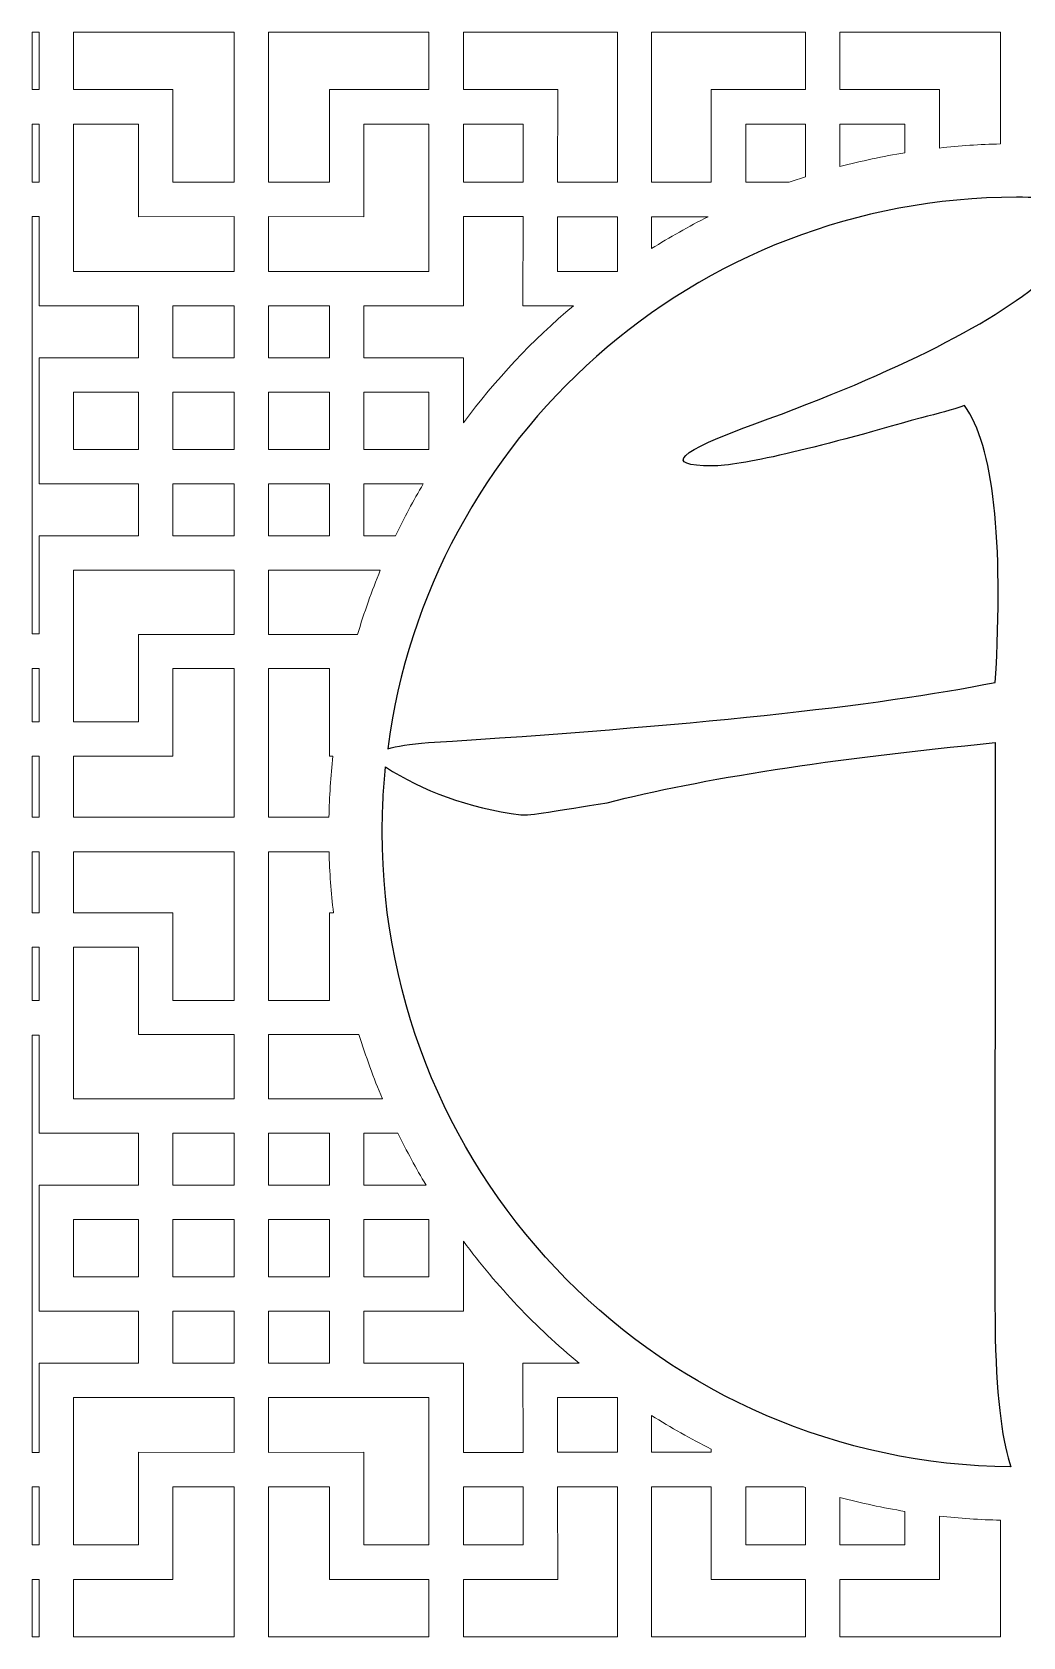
# Model space of a CAD drawing. Header units: centimetres. Extents: x -193 to 324, y -200 to 64.
# Drawn here: x 88.3 to 140.2, y -110 to -26.1 of the extents above; entities that cross this region are included whole.
import ezdxf

# ---------------------------------------------------------------- set-up
doc = ezdxf.new("R2010")
doc.units = ezdxf.units.CM
doc.header["$MEASUREMENT"] = 0
doc.layers.add('layer 1', color=7, linetype='Continuous')

msp = doc.modelspace()

# ---------------------------------------------------------------- linework, layer by layer
at = {"layer": 'layer 1', "color": 114, "lineweight": 9}
for points, knots in [([(88.31351, -29.1061), (88.31351, -29.1061), (88.31351, -26.09611), (88.31351, -26.09611), (88.31351, -26.09611), (88.31351, -26.09611), (88.68137, -26.0961), (88.68137, -26.0961), (88.68137, -26.0961), (88.68137, -26.0961), (88.68137, -29.1061), (88.68137, -29.1061), (88.68137, -29.1061), (88.68137, -29.1061), (88.31351, -29.1061), (88.31351, -29.1061)], [0, 0, 0, 0, 0.2, 0.2, 0.2, 0.2, 0.4, 0.4, 0.4, 0.4, 0.6, 0.6, 0.6, 0.6, 1, 1, 1, 1]), ([(98.88637, -26.0961), (98.88637, -26.0961), (98.88637, -33.9511), (98.88637, -33.9511), (98.88637, -33.9511), (98.88637, -33.9511), (95.68637, -33.9511), (95.68637, -33.9511), (95.68637, -33.9511), (95.68637, -33.9511), (95.68887, -29.1061), (95.68887, -29.1061), (95.68887, -29.1061), (95.68887, -29.1061), (90.48387, -29.1061), (90.48387, -29.1061), (90.48387, -29.1061), (90.48387, -29.1061), (90.48387, -26.0961), (90.48387, -26.0961), (90.48387, -26.0961), (90.48387, -26.0961), (98.88637, -26.0961), (98.88637, -26.0961)], [0, 0, 0, 0, 0.14285714, 0.14285714, 0.14285714, 0.14285714, 0.28571429, 0.28571429, 0.28571429, 0.28571429, 0.42857143, 0.42857143, 0.42857143, 0.42857143, 0.57142857, 0.57142857, 0.57142857, 0.57142857, 0.71428571, 0.71428571, 0.71428571, 0.71428571, 1, 1, 1, 1]), ([(100.68593, -26.0961), (100.68593, -26.0961), (100.68593, -33.9511), (100.68593, -33.9511), (100.68593, -33.9511), (100.68593, -33.9511), (103.88593, -33.9511), (103.88593, -33.9511), (103.88593, -33.9511), (103.88593, -33.9511), (103.88343, -29.1061), (103.88343, -29.1061), (103.88343, -29.1061), (103.88343, -29.1061), (109.08843, -29.1061), (109.08843, -29.1061), (109.08843, -29.1061), (109.08843, -29.1061), (109.08843, -26.0961), (109.08843, -26.0961), (109.08843, -26.0961), (109.08843, -26.0961), (100.68593, -26.0961), (100.68593, -26.0961)], [0, 0, 0, 0, 0.14285714, 0.14285714, 0.14285714, 0.14285714, 0.28571429, 0.28571429, 0.28571429, 0.28571429, 0.42857143, 0.42857143, 0.42857143, 0.42857143, 0.57142857, 0.57142857, 0.57142857, 0.57142857, 0.71428571, 0.71428571, 0.71428571, 0.71428571, 1, 1, 1, 1]), ([(118.95343, -26.0961), (118.95343, -26.0961), (118.95343, -33.9511), (118.95343, -33.9511), (118.95343, -33.9511), (118.95343, -33.9511), (115.82092, -33.9511), (115.82092, -33.9511), (115.82092, -33.9511), (115.82092, -33.9511), (115.82343, -29.1061), (115.82343, -29.1061), (115.82343, -29.1061), (115.82343, -29.1061), (110.89093, -29.1061), (110.89093, -29.1061), (110.89093, -29.1061), (110.89093, -29.1061), (110.89093, -26.0961), (110.89093, -26.0961), (110.89093, -26.0961), (110.89093, -26.0961), (118.95343, -26.0961), (118.95343, -26.0961)], [0, 0, 0, 0, 0.14285714, 0.14285714, 0.14285714, 0.14285714, 0.28571429, 0.28571429, 0.28571429, 0.28571429, 0.42857143, 0.42857143, 0.42857143, 0.42857143, 0.57142857, 0.57142857, 0.57142857, 0.57142857, 0.71428571, 0.71428571, 0.71428571, 0.71428571, 1, 1, 1, 1]), ([(123.86343, -29.1061), (123.86343, -29.1061), (123.86343, -33.9511), (123.86343, -33.9511), (123.86343, -33.9511), (123.86343, -33.9511), (120.73343, -33.9511), (120.73343, -33.9511), (120.73343, -33.9511), (120.73343, -33.9511), (120.73343, -26.0961), (120.73343, -26.0961), (120.73343, -26.0961), (120.73343, -26.0961), (128.79593, -26.0961), (128.79593, -26.0961), (128.79593, -26.0961), (128.79593, -26.0961), (128.79593, -29.1061), (128.79593, -29.1061), (128.79593, -29.1061), (128.79593, -29.1061), (123.86343, -29.1061), (123.86343, -29.1061)], [0, 0, 0, 0, 0.14285714, 0.14285714, 0.14285714, 0.14285714, 0.28571429, 0.28571429, 0.28571429, 0.28571429, 0.42857143, 0.42857143, 0.42857143, 0.42857143, 0.57142857, 0.57142857, 0.57142857, 0.57142857, 0.71428571, 0.71428571, 0.71428571, 0.71428571, 1, 1, 1, 1]), ([(139.00093, -31.94532), (139.00093, -31.94532), (139.00093, -26.0961), (139.00093, -26.0961), (139.00093, -26.0961), (139.00093, -26.0961), (130.59843, -26.0961), (130.59843, -26.0961), (130.59843, -26.0961), (130.59843, -26.0961), (130.59843, -29.1061), (130.59843, -29.1061), (130.59843, -29.1061), (130.59843, -29.1061), (135.80342, -29.1061), (135.80342, -29.1061), (135.80342, -29.1061), (135.80342, -29.1061), (135.80183, -32.16002), (135.80183, -32.16002), (135.80183, -32.16002), (136.85514, -32.04232), (137.92219, -31.9701), (139.00093, -31.94532)], [0, 0, 0, 0, 0.14285714, 0.14285714, 0.14285714, 0.14285714, 0.28571429, 0.28571429, 0.28571429, 0.28571429, 0.42857143, 0.42857143, 0.42857143, 0.42857143, 0.57142857, 0.57142857, 0.57142857, 0.57142857, 0.71428571, 0.71428571, 0.71428571, 0.71428571, 1, 1, 1, 1]), ([(88.31351, -33.9536), (88.31351, -33.9536), (88.31351, -30.90613), (88.31351, -30.90613), (88.31351, -30.90613), (88.31351, -30.90613), (88.68137, -30.9061), (88.68137, -30.9061), (88.68137, -30.9061), (88.68137, -30.9061), (88.68137, -33.9536), (88.68137, -33.9536), (88.68137, -33.9536), (88.68137, -33.9536), (88.31351, -33.9536), (88.31351, -33.9536)], [0, 0, 0, 0, 0.2, 0.2, 0.2, 0.2, 0.4, 0.4, 0.4, 0.4, 0.6, 0.6, 0.6, 0.6, 1, 1, 1, 1]), ([(93.88637, -35.7536), (93.88637, -35.7536), (98.88637, -35.7486), (98.88637, -35.7486), (98.88637, -35.7486), (98.88637, -35.7486), (98.88637, -38.6086), (98.88637, -38.6086), (98.88637, -38.6086), (98.88637, -38.6086), (90.48387, -38.6086), (90.48387, -38.6086), (90.48387, -38.6086), (90.48387, -38.6086), (90.48387, -30.9061), (90.48387, -30.9061), (90.48387, -30.9061), (90.48387, -30.9061), (93.88637, -30.9061), (93.88637, -30.9061), (93.88637, -30.9061), (93.88637, -30.9061), (93.88637, -35.7536), (93.88637, -35.7536)], [0, 0, 0, 0, 0.14285714, 0.14285714, 0.14285714, 0.14285714, 0.28571429, 0.28571429, 0.28571429, 0.28571429, 0.42857143, 0.42857143, 0.42857143, 0.42857143, 0.57142857, 0.57142857, 0.57142857, 0.57142857, 0.71428571, 0.71428571, 0.71428571, 0.71428571, 1, 1, 1, 1]), ([(105.68593, -35.7536), (105.68593, -35.7536), (100.68593, -35.7486), (100.68593, -35.7486), (100.68593, -35.7486), (100.68593, -35.7486), (100.68593, -38.6086), (100.68593, -38.6086), (100.68593, -38.6086), (100.68593, -38.6086), (109.08843, -38.6086), (109.08843, -38.6086), (109.08843, -38.6086), (109.08843, -38.6086), (109.08843, -30.9061), (109.08843, -30.9061), (109.08843, -30.9061), (109.08843, -30.9061), (105.68593, -30.9061), (105.68593, -30.9061), (105.68593, -30.9061), (105.68593, -30.9061), (105.68593, -35.7536), (105.68593, -35.7536)], [0, 0, 0, 0, 0.14285714, 0.14285714, 0.14285714, 0.14285714, 0.28571429, 0.28571429, 0.28571429, 0.28571429, 0.42857143, 0.42857143, 0.42857143, 0.42857143, 0.57142857, 0.57142857, 0.57142857, 0.57142857, 0.71428571, 0.71428571, 0.71428571, 0.71428571, 1, 1, 1, 1]), ([(114.02343, -33.9536), (114.02343, -33.9536), (110.89093, -33.9536), (110.89093, -33.9536), (110.89093, -33.9536), (110.89093, -33.9536), (110.89093, -30.9061), (110.89093, -30.9061), (110.89093, -30.9061), (110.89093, -30.9061), (114.02343, -30.9061), (114.02343, -30.9061), (114.02343, -30.9061), (114.02343, -30.9061), (114.02343, -33.9536), (114.02343, -33.9536)], [0, 0, 0, 0, 0.2, 0.2, 0.2, 0.2, 0.4, 0.4, 0.4, 0.4, 0.6, 0.6, 0.6, 0.6, 1, 1, 1, 1]), ([(128.79796, -33.66228), (128.79796, -33.66228), (128.79593, -30.9061), (128.79593, -30.9061), (128.79593, -30.9061), (128.79593, -30.9061), (125.66343, -30.9061), (125.66343, -30.9061), (125.66343, -30.9061), (125.66343, -30.9061), (125.66343, -33.9536), (125.66343, -33.9536), (125.66343, -33.9536), (125.66343, -33.9536), (127.9317, -33.9536), (127.9317, -33.9536), (127.9317, -33.9536), (128.21881, -33.85294), (128.50759, -33.75581), (128.79796, -33.66228)], [0, 0, 0, 0, 0.16666667, 0.16666667, 0.16666667, 0.16666667, 0.33333333, 0.33333333, 0.33333333, 0.33333333, 0.5, 0.5, 0.5, 0.5, 0.66666667, 0.66666667, 0.66666667, 0.66666667, 1, 1, 1, 1]), ([(134.00093, -32.40763), (132.84798, -32.59585), (131.71342, -32.83868), (130.60001, -33.13371), (130.60001, -33.13371), (130.60001, -33.13371), (130.59843, -30.9061), (130.59843, -30.9061), (130.59843, -30.9061), (130.59843, -30.9061), (134.00093, -30.9061), (134.00093, -30.9061), (134.00093, -30.9061), (134.00093, -30.9061), (134.00093, -32.40763), (134.00093, -32.40763)], [0, 0, 0, 0, 0.2, 0.2, 0.2, 0.2, 0.4, 0.4, 0.4, 0.4, 0.6, 0.6, 0.6, 0.6, 1, 1, 1, 1]), ([(88.31352, -57.57361), (88.31352, -57.57361), (88.31351, -35.74861), (88.31351, -35.74861), (88.31351, -35.74861), (88.31351, -35.74861), (88.68137, -35.7486), (88.68137, -35.7486), (88.68137, -35.7486), (88.68137, -35.7486), (88.68137, -40.4111), (88.68137, -40.4111), (88.68137, -40.4111), (88.68137, -40.4111), (93.88637, -40.40861), (93.88637, -40.40861), (93.88637, -40.40861), (93.88637, -40.40861), (93.88637, -43.12861), (93.88637, -43.12861), (93.88637, -43.12861), (93.88637, -43.12861), (88.68137, -43.1286), (88.68137, -43.1286), (88.68137, -43.1286), (88.68137, -43.1286), (88.68137, -49.72361), (88.68137, -49.72361), (88.68137, -49.72361), (88.68137, -49.72361), (93.88637, -49.7236), (93.88637, -49.7236), (93.88637, -49.7236), (93.88637, -49.7236), (93.88637, -52.43611), (93.88637, -52.43611), (93.88637, -52.43611), (93.88637, -52.43611), (88.68137, -52.43611), (88.68137, -52.43611), (88.68137, -52.43611), (88.68137, -52.43611), (88.68137, -57.57361), (88.68137, -57.57361), (88.68137, -57.57361), (88.68137, -57.57361), (88.31352, -57.57361), (88.31352, -57.57361)], [0, 0, 0, 0, 0.07692308, 0.07692308, 0.07692308, 0.07692308, 0.15384615, 0.15384615, 0.15384615, 0.15384615, 0.23076923, 0.23076923, 0.23076923, 0.23076923, 0.30769231, 0.30769231, 0.30769231, 0.30769231, 0.38461538, 0.38461538, 0.38461538, 0.38461538, 0.46153846, 0.46153846, 0.46153846, 0.46153846, 0.53846154, 0.53846154, 0.53846154, 0.53846154, 0.61538462, 0.61538462, 0.61538462, 0.61538462, 0.69230769, 0.69230769, 0.69230769, 0.69230769, 0.76923077, 0.76923077, 0.76923077, 0.76923077, 0.84615385, 0.84615385, 0.84615385, 0.84615385, 1, 1, 1, 1]), ([(116.64371, -40.40861), (116.64371, -40.40861), (114.00596, -40.40861), (114.00596, -40.40861), (114.00596, -40.40861), (114.00596, -40.40861), (114.01843, -35.7486), (114.01843, -35.7486), (114.01843, -35.7486), (114.01843, -35.7486), (110.89093, -35.7486), (110.89093, -35.7486), (110.89093, -35.7486), (110.89093, -35.7486), (110.89093, -40.4111), (110.89093, -40.4111), (110.89093, -40.4111), (110.89093, -40.4111), (105.68593, -40.40861), (105.68593, -40.40861), (105.68593, -40.40861), (105.68593, -40.40861), (105.68593, -43.12861), (105.68593, -43.12861), (105.68593, -43.12861), (105.68593, -43.12861), (110.89093, -43.1286), (110.89093, -43.1286), (110.89093, -43.1286), (110.89093, -43.1286), (110.89091, -46.53843), (110.89091, -46.53843), (110.89091, -46.53843), (112.56462, -44.27776), (114.49681, -42.21993), (116.64371, -40.40861)], [0, 0, 0, 0, 0.1, 0.1, 0.1, 0.1, 0.2, 0.2, 0.2, 0.2, 0.3, 0.3, 0.3, 0.3, 0.4, 0.4, 0.4, 0.4, 0.5, 0.5, 0.5, 0.5, 0.6, 0.6, 0.6, 0.6, 0.7, 0.7, 0.7, 0.7, 0.8, 0.8, 0.8, 0.8, 1, 1, 1, 1]), ([(118.95343, -38.6111), (118.95343, -38.6111), (115.82093, -38.6111), (115.82093, -38.6111), (115.82093, -38.6111), (115.82093, -38.6111), (115.82093, -35.7536), (115.82093, -35.7536), (115.82093, -35.7536), (115.82093, -35.7536), (118.95343, -35.7536), (118.95343, -35.7536), (118.95343, -35.7536), (118.95343, -35.7536), (118.95343, -38.6111), (118.95343, -38.6111)], [0, 0, 0, 0, 0.2, 0.2, 0.2, 0.2, 0.4, 0.4, 0.4, 0.4, 0.6, 0.6, 0.6, 0.6, 1, 1, 1, 1]), ([(123.69373, -35.75356), (123.69373, -35.75356), (120.73343, -35.7536), (120.73343, -35.7536), (120.73343, -35.7536), (120.73343, -35.7536), (120.7334, -37.42222), (120.7334, -37.42222), (120.7334, -37.42222), (121.69083, -36.82126), (122.67855, -36.26409), (123.69373, -35.75356)], [0, 0, 0, 0, 0.25, 0.25, 0.25, 0.25, 0.5, 0.5, 0.5, 0.5, 1, 1, 1, 1]), ([(95.68637, -43.1311), (95.68637, -43.1311), (98.88637, -43.1311), (98.88637, -43.1311), (98.88637, -43.1311), (98.88637, -43.1311), (98.88637, -40.40861), (98.88637, -40.40861), (98.88637, -40.40861), (98.88637, -40.40861), (95.68637, -40.40861), (95.68637, -40.40861), (95.68637, -40.40861), (95.68637, -40.40861), (95.68637, -43.1311), (95.68637, -43.1311)], [0, 0, 0, 0, 0.2, 0.2, 0.2, 0.2, 0.4, 0.4, 0.4, 0.4, 0.6, 0.6, 0.6, 0.6, 1, 1, 1, 1]), ([(103.88593, -43.1311), (103.88593, -43.1311), (100.68593, -43.1311), (100.68593, -43.1311), (100.68593, -43.1311), (100.68593, -43.1311), (100.68593, -40.40861), (100.68593, -40.40861), (100.68593, -40.40861), (100.68593, -40.40861), (103.88593, -40.40861), (103.88593, -40.40861), (103.88593, -40.40861), (103.88593, -40.40861), (103.88593, -43.1311), (103.88593, -43.1311)], [0, 0, 0, 0, 0.2, 0.2, 0.2, 0.2, 0.4, 0.4, 0.4, 0.4, 0.6, 0.6, 0.6, 0.6, 1, 1, 1, 1]), ([(90.48387, -47.9236), (90.48387, -47.9236), (93.89137, -47.9236), (93.89137, -47.9236), (93.89137, -47.9236), (93.89137, -47.9236), (93.89137, -44.93361), (93.89137, -44.93361), (93.89137, -44.93361), (93.89137, -44.93361), (90.48387, -44.93361), (90.48387, -44.93361), (90.48387, -44.93361), (90.48387, -44.93361), (90.48387, -47.9236), (90.48387, -47.9236)], [0, 0, 0, 0, 0.2, 0.2, 0.2, 0.2, 0.4, 0.4, 0.4, 0.4, 0.6, 0.6, 0.6, 0.6, 1, 1, 1, 1]), ([(95.68637, -47.9236), (95.68637, -47.9236), (98.88637, -47.9236), (98.88637, -47.9236), (98.88637, -47.9236), (98.88637, -47.9236), (98.88637, -44.92861), (98.88637, -44.92861), (98.88637, -44.92861), (98.88637, -44.92861), (95.68637, -44.92861), (95.68637, -44.92861), (95.68637, -44.92861), (95.68637, -44.92861), (95.68637, -47.9236), (95.68637, -47.9236)], [0, 0, 0, 0, 0.2, 0.2, 0.2, 0.2, 0.4, 0.4, 0.4, 0.4, 0.6, 0.6, 0.6, 0.6, 1, 1, 1, 1]), ([(103.88593, -47.9236), (103.88593, -47.9236), (100.68593, -47.9236), (100.68593, -47.9236), (100.68593, -47.9236), (100.68593, -47.9236), (100.68593, -44.92861), (100.68593, -44.92861), (100.68593, -44.92861), (100.68593, -44.92861), (103.88593, -44.92861), (103.88593, -44.92861), (103.88593, -44.92861), (103.88593, -44.92861), (103.88593, -47.9236), (103.88593, -47.9236)], [0, 0, 0, 0, 0.2, 0.2, 0.2, 0.2, 0.4, 0.4, 0.4, 0.4, 0.6, 0.6, 0.6, 0.6, 1, 1, 1, 1]), ([(109.08843, -47.9236), (109.08843, -47.9236), (105.68093, -47.9236), (105.68093, -47.9236), (105.68093, -47.9236), (105.68093, -47.9236), (105.68093, -44.93361), (105.68093, -44.93361), (105.68093, -44.93361), (105.68093, -44.93361), (109.08843, -44.93361), (109.08843, -44.93361), (109.08843, -44.93361), (109.08843, -44.93361), (109.08843, -47.9236), (109.08843, -47.9236)], [0, 0, 0, 0, 0.2, 0.2, 0.2, 0.2, 0.4, 0.4, 0.4, 0.4, 0.6, 0.6, 0.6, 0.6, 1, 1, 1, 1]), ([(95.68637, -52.4386), (95.68637, -52.4386), (98.88637, -52.4386), (98.88637, -52.4386), (98.88637, -52.4386), (98.88637, -52.4386), (98.88637, -49.7236), (98.88637, -49.7236), (98.88637, -49.7236), (98.88637, -49.7236), (95.68637, -49.7236), (95.68637, -49.7236), (95.68637, -49.7236), (95.68637, -49.7236), (95.68637, -52.4386), (95.68637, -52.4386)], [0, 0, 0, 0, 0.2, 0.2, 0.2, 0.2, 0.4, 0.4, 0.4, 0.4, 0.6, 0.6, 0.6, 0.6, 1, 1, 1, 1]), ([(103.88593, -52.4386), (103.88593, -52.4386), (100.68593, -52.4386), (100.68593, -52.4386), (100.68593, -52.4386), (100.68593, -52.4386), (100.68593, -49.7236), (100.68593, -49.7236), (100.68593, -49.7236), (100.68593, -49.7236), (103.88593, -49.7236), (103.88593, -49.7236), (103.88593, -49.7236), (103.88593, -49.7236), (103.88593, -52.4386), (103.88593, -52.4386)], [0, 0, 0, 0, 0.2, 0.2, 0.2, 0.2, 0.4, 0.4, 0.4, 0.4, 0.6, 0.6, 0.6, 0.6, 1, 1, 1, 1]), ([(108.78413, -49.72356), (108.78413, -49.72356), (105.68593, -49.7236), (105.68593, -49.7236), (105.68593, -49.7236), (105.68593, -49.7236), (105.68593, -52.43611), (105.68593, -52.43611), (105.68593, -52.43611), (105.68593, -52.43611), (107.34216, -52.43611), (107.34216, -52.43611), (107.34216, -52.43611), (107.78504, -51.50934), (108.26639, -50.60446), (108.78413, -49.72356)], [0, 0, 0, 0, 0.2, 0.2, 0.2, 0.2, 0.4, 0.4, 0.4, 0.4, 0.6, 0.6, 0.6, 0.6, 1, 1, 1, 1]), ([(90.48387, -54.23861), (90.48387, -54.23861), (90.48387, -62.1636), (90.48387, -62.1636), (90.48387, -62.1636), (90.48387, -62.1636), (93.8879, -62.1636), (93.8879, -62.1636), (93.8879, -62.1636), (93.8879, -62.1636), (93.88637, -57.60735), (93.88637, -57.60735), (93.88637, -57.60735), (93.88637, -57.60735), (98.88637, -57.60735), (98.88637, -57.60735), (98.88637, -57.60735), (98.88637, -57.60735), (98.88637, -54.23861), (98.88637, -54.23861), (98.88637, -54.23861), (98.88637, -54.23861), (90.48387, -54.23861), (90.48387, -54.23861)], [0, 0, 0, 0, 0.14285714, 0.14285714, 0.14285714, 0.14285714, 0.28571429, 0.28571429, 0.28571429, 0.28571429, 0.42857143, 0.42857143, 0.42857143, 0.42857143, 0.57142857, 0.57142857, 0.57142857, 0.57142857, 0.71428571, 0.71428571, 0.71428571, 0.71428571, 1, 1, 1, 1]), ([(106.54099, -54.23857), (106.54099, -54.23857), (100.68593, -54.23861), (100.68593, -54.23861), (100.68593, -54.23861), (100.68593, -54.23861), (100.68593, -57.60735), (100.68593, -57.60735), (100.68593, -57.60735), (100.68593, -57.60735), (105.34679, -57.60736), (105.34679, -57.60736), (105.34679, -57.60736), (105.69013, -56.45933), (106.08926, -55.33536), (106.54099, -54.23857)], [0, 0, 0, 0, 0.2, 0.2, 0.2, 0.2, 0.4, 0.4, 0.4, 0.4, 0.6, 0.6, 0.6, 0.6, 1, 1, 1, 1]), ([(88.31352, -62.1636), (88.31352, -62.1636), (88.31352, -59.3736), (88.31352, -59.3736), (88.31352, -59.3736), (88.31352, -59.3736), (88.68137, -59.3736), (88.68137, -59.3736), (88.68137, -59.3736), (88.68137, -59.3736), (88.68137, -62.1636), (88.68137, -62.1636), (88.68137, -62.1636), (88.68137, -62.1636), (88.31352, -62.1636), (88.31352, -62.1636)], [0, 0, 0, 0, 0.2, 0.2, 0.2, 0.2, 0.4, 0.4, 0.4, 0.4, 0.6, 0.6, 0.6, 0.6, 1, 1, 1, 1]), ([(98.88637, -67.1636), (98.88637, -67.1636), (98.88637, -59.3736), (98.88637, -59.3736), (98.88637, -59.3736), (98.88637, -59.3736), (95.68887, -59.3736), (95.68887, -59.3736), (95.68887, -59.3736), (95.68887, -59.3736), (95.68887, -63.9636), (95.68887, -63.9636), (95.68887, -63.9636), (95.68887, -63.9636), (90.48137, -63.9636), (90.48137, -63.9636), (90.48137, -63.9636), (90.48137, -63.9636), (90.48137, -67.1636), (90.48137, -67.1636), (90.48137, -67.1636), (90.48137, -67.1636), (98.88637, -67.1636), (98.88637, -67.1636)], [0, 0, 0, 0, 0.14285714, 0.14285714, 0.14285714, 0.14285714, 0.28571429, 0.28571429, 0.28571429, 0.28571429, 0.42857143, 0.42857143, 0.42857143, 0.42857143, 0.57142857, 0.57142857, 0.57142857, 0.57142857, 0.71428571, 0.71428571, 0.71428571, 0.71428571, 1, 1, 1, 1]), ([(103.85074, -67.16363), (103.85074, -67.16363), (100.68593, -67.1636), (100.68593, -67.1636), (100.68593, -67.1636), (100.68593, -67.1636), (100.68593, -59.3736), (100.68593, -59.3736), (100.68593, -59.3736), (100.68593, -59.3736), (103.88343, -59.3736), (103.88343, -59.3736), (103.88343, -59.3736), (103.88343, -59.3736), (103.88343, -63.9636), (103.88343, -63.9636), (103.88343, -63.9636), (103.88343, -63.9636), (104.05938, -63.96359), (104.05938, -63.96359), (104.05938, -63.96359), (103.94368, -65.01727), (103.87345, -66.08462), (103.85074, -67.16363)], [0, 0, 0, 0, 0.14285714, 0.14285714, 0.14285714, 0.14285714, 0.28571429, 0.28571429, 0.28571429, 0.28571429, 0.42857143, 0.42857143, 0.42857143, 0.42857143, 0.57142857, 0.57142857, 0.57142857, 0.57142857, 0.71428571, 0.71428571, 0.71428571, 0.71428571, 1, 1, 1, 1]), ([(88.31352, -67.1636), (88.31352, -67.1636), (88.31352, -63.96357), (88.31352, -63.96357), (88.31352, -63.96357), (88.31352, -63.96357), (88.68137, -63.9636), (88.68137, -63.9636), (88.68137, -63.9636), (88.68137, -63.9636), (88.68137, -67.1636), (88.68137, -67.1636), (88.68137, -67.1636), (88.68137, -67.1636), (88.31352, -67.1636), (88.31352, -67.1636)], [0, 0, 0, 0, 0.2, 0.2, 0.2, 0.2, 0.4, 0.4, 0.4, 0.4, 0.6, 0.6, 0.6, 0.6, 1, 1, 1, 1]), ([(88.31352, -72.1624), (88.31352, -72.1624), (88.31352, -68.96238), (88.31352, -68.96238), (88.31352, -68.96238), (88.31352, -68.96238), (88.68137, -68.9624), (88.68137, -68.9624), (88.68137, -68.9624), (88.68137, -68.9624), (88.68137, -72.1624), (88.68137, -72.1624), (88.68137, -72.1624), (88.68137, -72.1624), (88.31352, -72.1624), (88.31352, -72.1624)], [0, 0, 0, 0, 0.2, 0.2, 0.2, 0.2, 0.4, 0.4, 0.4, 0.4, 0.6, 0.6, 0.6, 0.6, 1, 1, 1, 1]), ([(98.88637, -68.9624), (98.88637, -68.9624), (98.88637, -76.7524), (98.88637, -76.7524), (98.88637, -76.7524), (98.88637, -76.7524), (95.68887, -76.7524), (95.68887, -76.7524), (95.68887, -76.7524), (95.68887, -76.7524), (95.68887, -72.1624), (95.68887, -72.1624), (95.68887, -72.1624), (95.68887, -72.1624), (90.48137, -72.1624), (90.48137, -72.1624), (90.48137, -72.1624), (90.48137, -72.1624), (90.48137, -68.9624), (90.48137, -68.9624), (90.48137, -68.9624), (90.48137, -68.9624), (98.88637, -68.9624), (98.88637, -68.9624)], [0, 0, 0, 0, 0.14285714, 0.14285714, 0.14285714, 0.14285714, 0.28571429, 0.28571429, 0.28571429, 0.28571429, 0.42857143, 0.42857143, 0.42857143, 0.42857143, 0.57142857, 0.57142857, 0.57142857, 0.57142857, 0.71428571, 0.71428571, 0.71428571, 0.71428571, 1, 1, 1, 1]), ([(103.857, -68.96241), (103.857, -68.96241), (100.68593, -68.9624), (100.68593, -68.9624), (100.68593, -68.9624), (100.68593, -68.9624), (100.68593, -76.7524), (100.68593, -76.7524), (100.68593, -76.7524), (100.68593, -76.7524), (103.88343, -76.7524), (103.88343, -76.7524), (103.88343, -76.7524), (103.88343, -76.7524), (103.88343, -72.1624), (103.88343, -72.1624), (103.88343, -72.1624), (103.88343, -72.1624), (104.08826, -72.16242), (104.08826, -72.16242), (104.08826, -72.16242), (103.965, -71.10896), (103.88725, -70.0416), (103.857, -68.96241)], [0, 0, 0, 0, 0.14285714, 0.14285714, 0.14285714, 0.14285714, 0.28571429, 0.28571429, 0.28571429, 0.28571429, 0.42857143, 0.42857143, 0.42857143, 0.42857143, 0.57142857, 0.57142857, 0.57142857, 0.57142857, 0.71428571, 0.71428571, 0.71428571, 0.71428571, 1, 1, 1, 1]), ([(88.31352, -76.7524), (88.31352, -76.7524), (88.31352, -73.96242), (88.31352, -73.96242), (88.31352, -73.96242), (88.31352, -73.96242), (88.68137, -73.9624), (88.68137, -73.9624), (88.68137, -73.9624), (88.68137, -73.9624), (88.68137, -76.7524), (88.68137, -76.7524), (88.68137, -76.7524), (88.68137, -76.7524), (88.31352, -76.7524), (88.31352, -76.7524)], [0, 0, 0, 0, 0.2, 0.2, 0.2, 0.2, 0.4, 0.4, 0.4, 0.4, 0.6, 0.6, 0.6, 0.6, 1, 1, 1, 1]), ([(90.48387, -81.88739), (90.48387, -81.88739), (90.48387, -73.9624), (90.48387, -73.9624), (90.48387, -73.9624), (90.48387, -73.9624), (93.8879, -73.9624), (93.8879, -73.9624), (93.8879, -73.9624), (93.8879, -73.9624), (93.88637, -78.51865), (93.88637, -78.51865), (93.88637, -78.51865), (93.88637, -78.51865), (98.88637, -78.51865), (98.88637, -78.51865), (98.88637, -78.51865), (98.88637, -78.51865), (98.88637, -81.88739), (98.88637, -81.88739), (98.88637, -81.88739), (98.88637, -81.88739), (90.48387, -81.88739), (90.48387, -81.88739)], [0, 0, 0, 0, 0.14285714, 0.14285714, 0.14285714, 0.14285714, 0.28571429, 0.28571429, 0.28571429, 0.28571429, 0.42857143, 0.42857143, 0.42857143, 0.42857143, 0.57142857, 0.57142857, 0.57142857, 0.57142857, 0.71428571, 0.71428571, 0.71428571, 0.71428571, 1, 1, 1, 1]), ([(88.31352, -100.3774), (88.31352, -100.3774), (88.31352, -78.55239), (88.31352, -78.55239), (88.31352, -78.55239), (88.31352, -78.55239), (88.68137, -78.55239), (88.68137, -78.55239), (88.68137, -78.55239), (88.68137, -78.55239), (88.68137, -83.68989), (88.68137, -83.68989), (88.68137, -83.68989), (88.68137, -83.68989), (93.88637, -83.68989), (93.88637, -83.68989), (93.88637, -83.68989), (93.88637, -83.68989), (93.88637, -86.4024), (93.88637, -86.4024), (93.88637, -86.4024), (93.88637, -86.4024), (88.68137, -86.40239), (88.68137, -86.40239), (88.68137, -86.40239), (88.68137, -86.40239), (88.68137, -92.9974), (88.68137, -92.9974), (88.68137, -92.9974), (88.68137, -92.9974), (93.88637, -92.99739), (93.88637, -92.99739), (93.88637, -92.99739), (93.88637, -92.99739), (93.88637, -95.71739), (93.88637, -95.71739), (93.88637, -95.71739), (93.88637, -95.71739), (88.68137, -95.7149), (88.68137, -95.7149), (88.68137, -95.7149), (88.68137, -95.7149), (88.68137, -100.3774), (88.68137, -100.3774), (88.68137, -100.3774), (88.68137, -100.3774), (88.31352, -100.3774), (88.31352, -100.3774)], [0, 0, 0, 0, 0.07692308, 0.07692308, 0.07692308, 0.07692308, 0.15384615, 0.15384615, 0.15384615, 0.15384615, 0.23076923, 0.23076923, 0.23076923, 0.23076923, 0.30769231, 0.30769231, 0.30769231, 0.30769231, 0.38461538, 0.38461538, 0.38461538, 0.38461538, 0.46153846, 0.46153846, 0.46153846, 0.46153846, 0.53846154, 0.53846154, 0.53846154, 0.53846154, 0.61538462, 0.61538462, 0.61538462, 0.61538462, 0.69230769, 0.69230769, 0.69230769, 0.69230769, 0.76923077, 0.76923077, 0.76923077, 0.76923077, 0.84615385, 0.84615385, 0.84615385, 0.84615385, 1, 1, 1, 1]), ([(105.42399, -78.51866), (105.42399, -78.51866), (100.68593, -78.51865), (100.68593, -78.51865), (100.68593, -78.51865), (100.68593, -78.51865), (100.68593, -81.88739), (100.68593, -81.88739), (100.68593, -81.88739), (100.68593, -81.88739), (106.647, -81.88739), (106.647, -81.88739), (106.647, -81.88739), (106.18553, -80.79103), (105.77679, -79.66706), (105.42399, -78.51866)], [0, 0, 0, 0, 0.2, 0.2, 0.2, 0.2, 0.4, 0.4, 0.4, 0.4, 0.6, 0.6, 0.6, 0.6, 1, 1, 1, 1]), ([(95.68637, -83.6874), (95.68637, -83.6874), (98.88637, -83.6874), (98.88637, -83.6874), (98.88637, -83.6874), (98.88637, -83.6874), (98.88637, -86.4024), (98.88637, -86.4024), (98.88637, -86.4024), (98.88637, -86.4024), (95.68637, -86.4024), (95.68637, -86.4024), (95.68637, -86.4024), (95.68637, -86.4024), (95.68637, -83.6874), (95.68637, -83.6874)], [0, 0, 0, 0, 0.2, 0.2, 0.2, 0.2, 0.4, 0.4, 0.4, 0.4, 0.6, 0.6, 0.6, 0.6, 1, 1, 1, 1]), ([(103.88593, -83.6874), (103.88593, -83.6874), (100.68593, -83.6874), (100.68593, -83.6874), (100.68593, -83.6874), (100.68593, -83.6874), (100.68593, -86.4024), (100.68593, -86.4024), (100.68593, -86.4024), (100.68593, -86.4024), (103.88593, -86.4024), (103.88593, -86.4024), (103.88593, -86.4024), (103.88593, -86.4024), (103.88593, -83.6874), (103.88593, -83.6874)], [0, 0, 0, 0, 0.2, 0.2, 0.2, 0.2, 0.4, 0.4, 0.4, 0.4, 0.6, 0.6, 0.6, 0.6, 1, 1, 1, 1]), ([(107.46506, -83.68991), (107.46506, -83.68991), (105.68593, -83.68989), (105.68593, -83.68989), (105.68593, -83.68989), (105.68593, -83.68989), (105.68593, -86.4024), (105.68593, -86.4024), (105.68593, -86.4024), (105.68593, -86.4024), (108.93518, -86.40241), (108.93518, -86.40241), (108.93518, -86.40241), (108.40789, -85.52195), (107.91714, -84.61707), (107.46506, -83.68991)], [0, 0, 0, 0, 0.2, 0.2, 0.2, 0.2, 0.4, 0.4, 0.4, 0.4, 0.6, 0.6, 0.6, 0.6, 1, 1, 1, 1]), ([(90.48387, -88.2024), (90.48387, -88.2024), (93.89137, -88.2024), (93.89137, -88.2024), (93.89137, -88.2024), (93.89137, -88.2024), (93.89137, -91.19239), (93.89137, -91.19239), (93.89137, -91.19239), (93.89137, -91.19239), (90.48387, -91.19239), (90.48387, -91.19239), (90.48387, -91.19239), (90.48387, -91.19239), (90.48387, -88.2024), (90.48387, -88.2024)], [0, 0, 0, 0, 0.2, 0.2, 0.2, 0.2, 0.4, 0.4, 0.4, 0.4, 0.6, 0.6, 0.6, 0.6, 1, 1, 1, 1]), ([(95.68637, -88.2024), (95.68637, -88.2024), (98.88637, -88.2024), (98.88637, -88.2024), (98.88637, -88.2024), (98.88637, -88.2024), (98.88637, -91.19739), (98.88637, -91.19739), (98.88637, -91.19739), (98.88637, -91.19739), (95.68637, -91.19739), (95.68637, -91.19739), (95.68637, -91.19739), (95.68637, -91.19739), (95.68637, -88.2024), (95.68637, -88.2024)], [0, 0, 0, 0, 0.2, 0.2, 0.2, 0.2, 0.4, 0.4, 0.4, 0.4, 0.6, 0.6, 0.6, 0.6, 1, 1, 1, 1]), ([(103.88593, -88.2024), (103.88593, -88.2024), (100.68593, -88.2024), (100.68593, -88.2024), (100.68593, -88.2024), (100.68593, -88.2024), (100.68593, -91.19739), (100.68593, -91.19739), (100.68593, -91.19739), (100.68593, -91.19739), (103.88593, -91.19739), (103.88593, -91.19739), (103.88593, -91.19739), (103.88593, -91.19739), (103.88593, -88.2024), (103.88593, -88.2024)], [0, 0, 0, 0, 0.2, 0.2, 0.2, 0.2, 0.4, 0.4, 0.4, 0.4, 0.6, 0.6, 0.6, 0.6, 1, 1, 1, 1]), ([(109.08843, -88.2024), (109.08843, -88.2024), (105.68093, -88.2024), (105.68093, -88.2024), (105.68093, -88.2024), (105.68093, -88.2024), (105.68093, -91.19239), (105.68093, -91.19239), (105.68093, -91.19239), (105.68093, -91.19239), (109.08843, -91.19239), (109.08843, -91.19239), (109.08843, -91.19239), (109.08843, -91.19239), (109.08843, -88.2024), (109.08843, -88.2024)], [0, 0, 0, 0, 0.2, 0.2, 0.2, 0.2, 0.4, 0.4, 0.4, 0.4, 0.6, 0.6, 0.6, 0.6, 1, 1, 1, 1]), ([(110.8909, -89.33294), (110.8909, -89.33294), (110.89093, -92.9974), (110.89093, -92.9974), (110.89093, -92.9974), (110.89093, -92.9974), (105.68593, -92.99739), (105.68593, -92.99739), (105.68593, -92.99739), (105.68593, -92.99739), (105.68593, -95.71739), (105.68593, -95.71739), (105.68593, -95.71739), (105.68593, -95.71739), (110.89093, -95.7149), (110.89093, -95.7149), (110.89093, -95.7149), (110.89093, -95.7149), (110.89093, -100.3774), (110.89093, -100.3774), (110.89093, -100.3774), (110.89093, -100.3774), (114.01843, -100.3774), (114.01843, -100.3774), (114.01843, -100.3774), (114.01843, -100.3774), (114.00596, -95.71739), (114.00596, -95.71739), (114.00596, -95.71739), (114.00596, -95.71739), (116.94888, -95.71738), (116.94888, -95.71738), (116.94888, -95.71738), (114.67962, -93.84511), (112.64356, -91.70021), (110.8909, -89.33294)], [0, 0, 0, 0, 0.1, 0.1, 0.1, 0.1, 0.2, 0.2, 0.2, 0.2, 0.3, 0.3, 0.3, 0.3, 0.4, 0.4, 0.4, 0.4, 0.5, 0.5, 0.5, 0.5, 0.6, 0.6, 0.6, 0.6, 0.7, 0.7, 0.7, 0.7, 0.8, 0.8, 0.8, 0.8, 1, 1, 1, 1]), ([(95.68637, -92.9949), (95.68637, -92.9949), (98.88637, -92.9949), (98.88637, -92.9949), (98.88637, -92.9949), (98.88637, -92.9949), (98.88637, -95.71739), (98.88637, -95.71739), (98.88637, -95.71739), (98.88637, -95.71739), (95.68637, -95.71739), (95.68637, -95.71739), (95.68637, -95.71739), (95.68637, -95.71739), (95.68637, -92.9949), (95.68637, -92.9949)], [0, 0, 0, 0, 0.2, 0.2, 0.2, 0.2, 0.4, 0.4, 0.4, 0.4, 0.6, 0.6, 0.6, 0.6, 1, 1, 1, 1]), ([(103.88593, -92.9949), (103.88593, -92.9949), (100.68593, -92.9949), (100.68593, -92.9949), (100.68593, -92.9949), (100.68593, -92.9949), (100.68593, -95.71739), (100.68593, -95.71739), (100.68593, -95.71739), (100.68593, -95.71739), (103.88593, -95.71739), (103.88593, -95.71739), (103.88593, -95.71739), (103.88593, -95.71739), (103.88593, -92.9949), (103.88593, -92.9949)], [0, 0, 0, 0, 0.2, 0.2, 0.2, 0.2, 0.4, 0.4, 0.4, 0.4, 0.6, 0.6, 0.6, 0.6, 1, 1, 1, 1]), ([(93.88637, -100.3724), (93.88637, -100.3724), (98.88637, -100.3774), (98.88637, -100.3774), (98.88637, -100.3774), (98.88637, -100.3774), (98.88637, -97.5174), (98.88637, -97.5174), (98.88637, -97.5174), (98.88637, -97.5174), (90.48387, -97.5174), (90.48387, -97.5174), (90.48387, -97.5174), (90.48387, -97.5174), (90.48387, -105.2199), (90.48387, -105.2199), (90.48387, -105.2199), (90.48387, -105.2199), (93.88637, -105.2199), (93.88637, -105.2199), (93.88637, -105.2199), (93.88637, -105.2199), (93.88637, -100.3724), (93.88637, -100.3724)], [0, 0, 0, 0, 0.14285714, 0.14285714, 0.14285714, 0.14285714, 0.28571429, 0.28571429, 0.28571429, 0.28571429, 0.42857143, 0.42857143, 0.42857143, 0.42857143, 0.57142857, 0.57142857, 0.57142857, 0.57142857, 0.71428571, 0.71428571, 0.71428571, 0.71428571, 1, 1, 1, 1]), ([(105.68593, -100.3724), (105.68593, -100.3724), (100.68593, -100.3774), (100.68593, -100.3774), (100.68593, -100.3774), (100.68593, -100.3774), (100.68593, -97.5174), (100.68593, -97.5174), (100.68593, -97.5174), (100.68593, -97.5174), (109.08843, -97.5174), (109.08843, -97.5174), (109.08843, -97.5174), (109.08843, -97.5174), (109.08843, -105.2199), (109.08843, -105.2199), (109.08843, -105.2199), (109.08843, -105.2199), (105.68593, -105.2199), (105.68593, -105.2199), (105.68593, -105.2199), (105.68593, -105.2199), (105.68593, -100.3724), (105.68593, -100.3724)], [0, 0, 0, 0, 0.14285714, 0.14285714, 0.14285714, 0.14285714, 0.28571429, 0.28571429, 0.28571429, 0.28571429, 0.42857143, 0.42857143, 0.42857143, 0.42857143, 0.57142857, 0.57142857, 0.57142857, 0.57142857, 0.71428571, 0.71428571, 0.71428571, 0.71428571, 1, 1, 1, 1]), ([(118.95343, -97.5149), (118.95343, -97.5149), (115.82093, -97.5149), (115.82093, -97.5149), (115.82093, -97.5149), (115.82093, -97.5149), (115.82093, -100.3724), (115.82093, -100.3724), (115.82093, -100.3724), (115.82093, -100.3724), (118.95343, -100.3724), (118.95343, -100.3724), (118.95343, -100.3724), (118.95343, -100.3724), (118.95343, -97.5149), (118.95343, -97.5149)], [0, 0, 0, 0, 0.2, 0.2, 0.2, 0.2, 0.4, 0.4, 0.4, 0.4, 0.6, 0.6, 0.6, 0.6, 1, 1, 1, 1]), ([(120.73335, -98.44915), (120.73335, -98.44915), (120.73343, -100.3724), (120.73343, -100.3724), (120.73343, -100.3724), (120.73343, -100.3724), (123.86343, -100.3724), (123.86343, -100.3724), (123.86343, -100.3724), (123.86343, -100.3724), (123.86339, -100.20257), (123.86339, -100.20257), (123.86339, -100.20257), (122.78851, -99.66913), (121.74405, -99.08355), (120.73335, -98.44915)], [0, 0, 0, 0, 0.2, 0.2, 0.2, 0.2, 0.4, 0.4, 0.4, 0.4, 0.6, 0.6, 0.6, 0.6, 1, 1, 1, 1]), ([(88.31352, -105.2199), (88.31352, -105.2199), (88.31352, -102.17238), (88.31352, -102.17238), (88.31352, -102.17238), (88.31352, -102.17238), (88.68137, -102.1724), (88.68137, -102.1724), (88.68137, -102.1724), (88.68137, -102.1724), (88.68137, -105.2199), (88.68137, -105.2199), (88.68137, -105.2199), (88.68137, -105.2199), (88.31352, -105.2199), (88.31352, -105.2199)], [0, 0, 0, 0, 0.2, 0.2, 0.2, 0.2, 0.4, 0.4, 0.4, 0.4, 0.6, 0.6, 0.6, 0.6, 1, 1, 1, 1]), ([(98.88637, -110.0299), (98.88637, -110.0299), (98.88637, -102.1749), (98.88637, -102.1749), (98.88637, -102.1749), (98.88637, -102.1749), (95.68637, -102.1749), (95.68637, -102.1749), (95.68637, -102.1749), (95.68637, -102.1749), (95.68887, -107.0199), (95.68887, -107.0199), (95.68887, -107.0199), (95.68887, -107.0199), (90.48387, -107.0199), (90.48387, -107.0199), (90.48387, -107.0199), (90.48387, -107.0199), (90.48387, -110.0299), (90.48387, -110.0299), (90.48387, -110.0299), (90.48387, -110.0299), (98.88637, -110.0299), (98.88637, -110.0299)], [0, 0, 0, 0, 0.14285714, 0.14285714, 0.14285714, 0.14285714, 0.28571429, 0.28571429, 0.28571429, 0.28571429, 0.42857143, 0.42857143, 0.42857143, 0.42857143, 0.57142857, 0.57142857, 0.57142857, 0.57142857, 0.71428571, 0.71428571, 0.71428571, 0.71428571, 1, 1, 1, 1]), ([(100.68593, -110.0299), (100.68593, -110.0299), (100.68593, -102.1749), (100.68593, -102.1749), (100.68593, -102.1749), (100.68593, -102.1749), (103.88593, -102.1749), (103.88593, -102.1749), (103.88593, -102.1749), (103.88593, -102.1749), (103.88343, -107.0199), (103.88343, -107.0199), (103.88343, -107.0199), (103.88343, -107.0199), (109.08843, -107.0199), (109.08843, -107.0199), (109.08843, -107.0199), (109.08843, -107.0199), (109.08843, -110.0299), (109.08843, -110.0299), (109.08843, -110.0299), (109.08843, -110.0299), (100.68593, -110.0299), (100.68593, -110.0299)], [0, 0, 0, 0, 0.14285714, 0.14285714, 0.14285714, 0.14285714, 0.28571429, 0.28571429, 0.28571429, 0.28571429, 0.42857143, 0.42857143, 0.42857143, 0.42857143, 0.57142857, 0.57142857, 0.57142857, 0.57142857, 0.71428571, 0.71428571, 0.71428571, 0.71428571, 1, 1, 1, 1]), ([(114.02343, -102.1724), (114.02343, -102.1724), (110.89093, -102.1724), (110.89093, -102.1724), (110.89093, -102.1724), (110.89093, -102.1724), (110.89093, -105.2199), (110.89093, -105.2199), (110.89093, -105.2199), (110.89093, -105.2199), (114.02343, -105.2199), (114.02343, -105.2199), (114.02343, -105.2199), (114.02343, -105.2199), (114.02343, -102.1724), (114.02343, -102.1724)], [0, 0, 0, 0, 0.2, 0.2, 0.2, 0.2, 0.4, 0.4, 0.4, 0.4, 0.6, 0.6, 0.6, 0.6, 1, 1, 1, 1]), ([(118.95343, -110.0299), (118.95343, -110.0299), (118.95343, -102.1749), (118.95343, -102.1749), (118.95343, -102.1749), (118.95343, -102.1749), (115.82092, -102.1749), (115.82092, -102.1749), (115.82092, -102.1749), (115.82092, -102.1749), (115.82343, -107.0199), (115.82343, -107.0199), (115.82343, -107.0199), (115.82343, -107.0199), (110.89093, -107.0199), (110.89093, -107.0199), (110.89093, -107.0199), (110.89093, -107.0199), (110.89093, -110.0299), (110.89093, -110.0299), (110.89093, -110.0299), (110.89093, -110.0299), (118.95343, -110.0299), (118.95343, -110.0299)], [0, 0, 0, 0, 0.14285714, 0.14285714, 0.14285714, 0.14285714, 0.28571429, 0.28571429, 0.28571429, 0.28571429, 0.42857143, 0.42857143, 0.42857143, 0.42857143, 0.57142857, 0.57142857, 0.57142857, 0.57142857, 0.71428571, 0.71428571, 0.71428571, 0.71428571, 1, 1, 1, 1]), ([(123.86343, -107.0199), (123.86343, -107.0199), (123.86343, -102.1749), (123.86343, -102.1749), (123.86343, -102.1749), (123.86343, -102.1749), (120.73343, -102.1749), (120.73343, -102.1749), (120.73343, -102.1749), (120.73343, -102.1749), (120.73343, -110.0299), (120.73343, -110.0299), (120.73343, -110.0299), (120.73343, -110.0299), (128.79593, -110.0299), (128.79593, -110.0299), (128.79593, -110.0299), (128.79593, -110.0299), (128.79593, -107.0199), (128.79593, -107.0199), (128.79593, -107.0199), (128.79593, -107.0199), (123.86343, -107.0199), (123.86343, -107.0199)], [0, 0, 0, 0, 0.14285714, 0.14285714, 0.14285714, 0.14285714, 0.28571429, 0.28571429, 0.28571429, 0.28571429, 0.42857143, 0.42857143, 0.42857143, 0.42857143, 0.57142857, 0.57142857, 0.57142857, 0.57142857, 0.71428571, 0.71428571, 0.71428571, 0.71428571, 1, 1, 1, 1]), ([(128.79593, -102.2084), (128.75887, -102.19646), (128.7218, -102.18445), (128.6848, -102.1724), (128.6848, -102.1724), (128.6848, -102.1724), (125.66343, -102.1724), (125.66343, -102.1724), (125.66343, -102.1724), (125.66343, -102.1724), (125.66343, -105.2199), (125.66343, -105.2199), (125.66343, -105.2199), (125.66343, -105.2199), (128.79593, -105.2199), (128.79593, -105.2199), (128.79593, -105.2199), (128.79593, -105.2199), (128.79593, -102.2084), (128.79593, -102.2084)], [0, 0, 0, 0, 0.16666667, 0.16666667, 0.16666667, 0.16666667, 0.33333333, 0.33333333, 0.33333333, 0.33333333, 0.5, 0.5, 0.5, 0.5, 0.66666667, 0.66666667, 0.66666667, 0.66666667, 1, 1, 1, 1]), ([(130.60017, -102.73768), (130.60017, -102.73768), (130.59843, -105.2199), (130.59843, -105.2199), (130.59843, -105.2199), (130.59843, -105.2199), (134.00093, -105.2199), (134.00093, -105.2199), (134.00093, -105.2199), (134.00093, -105.2199), (134.00096, -103.46389), (134.00096, -103.46389), (134.00096, -103.46389), (132.84806, -103.27569), (131.71353, -103.03269), (130.60017, -102.73768)], [0, 0, 0, 0, 0.2, 0.2, 0.2, 0.2, 0.4, 0.4, 0.4, 0.4, 0.6, 0.6, 0.6, 0.6, 1, 1, 1, 1]), ([(135.80174, -103.71129), (135.80174, -103.71129), (135.80342, -107.0199), (135.80342, -107.0199), (135.80342, -107.0199), (135.80342, -107.0199), (130.59843, -107.0199), (130.59843, -107.0199), (130.59843, -107.0199), (130.59843, -107.0199), (130.59843, -110.0299), (130.59843, -110.0299), (130.59843, -110.0299), (130.59843, -110.0299), (139.00093, -110.0299), (139.00093, -110.0299), (139.00093, -110.0299), (139.00093, -110.0299), (139.00095, -103.92601), (139.00095, -103.92601), (139.00095, -103.92601), (137.92217, -103.90126), (136.85507, -103.82901), (135.80174, -103.71129)], [0, 0, 0, 0, 0.14285714, 0.14285714, 0.14285714, 0.14285714, 0.28571429, 0.28571429, 0.28571429, 0.28571429, 0.42857143, 0.42857143, 0.42857143, 0.42857143, 0.57142857, 0.57142857, 0.57142857, 0.57142857, 0.71428571, 0.71428571, 0.71428571, 0.71428571, 1, 1, 1, 1]), ([(88.31352, -110.0299), (88.31352, -110.0299), (88.31352, -107.0199), (88.31352, -107.0199), (88.31352, -107.0199), (88.31352, -107.0199), (88.68137, -107.0199), (88.68137, -107.0199), (88.68137, -107.0199), (88.68137, -107.0199), (88.68137, -110.0299), (88.68137, -110.0299), (88.68137, -110.0299), (88.68137, -110.0299), (88.31352, -110.0299), (88.31352, -110.0299)], [0, 0, 0, 0, 0.2, 0.2, 0.2, 0.2, 0.4, 0.4, 0.4, 0.4, 0.6, 0.6, 0.6, 0.6, 1, 1, 1, 1])]:
    msp.add_open_spline(points, degree=3, knots=knots, dxfattribs=at)
at = {"layer": 'layer 1', "color": 114}
for points, knots in [([(106.92574, -63.58123), (109.05892, -47.30542), (122.98579, -34.73565), (139.84262, -34.73565), (139.84262, -34.73565), (141.46325, -34.73565), (143.0568, -34.85183), (144.61539, -35.07632), (144.61539, -35.07632), (144.49458, -35.2188), (144.36333, -35.38131), (144.2215, -35.56381), (144.2215, -35.56381), (143.14794, -37.04056), (142.28083, -38.08771), (141.63393, -38.71868), (141.63393, -38.71868), (138.83991, -41.22915), (133.67853, -43.84702), (126.1498, -46.58571), (126.1498, -46.58571), (122.06199, -48.04903), (121.31875, -48.7874), (123.89256, -48.7874), (123.89256, -48.7874), (125.40656, -48.7874), (129.05394, -47.94163), (134.8622, -46.26351), (134.8622, -46.26351), (135.72931, -46.06214), (136.47255, -45.84734), (137.11945, -45.63254), (137.11945, -45.63254), (138.63345, -47.74026), (139.17024, -52.55982), (138.7298, -60.10465), (138.7298, -60.10465), (132.49486, -61.3666), (122.61164, -62.39951), (109.05532, -63.25952), (109.05532, -63.25952), (108.08839, -63.32086), (107.37917, -63.44279), (106.92574, -63.58123)], [0, 0, 0, 0, 0.08333333, 0.08333333, 0.08333333, 0.08333333, 0.16666667, 0.16666667, 0.16666667, 0.16666667, 0.25, 0.25, 0.25, 0.25, 0.33333333, 0.33333333, 0.33333333, 0.33333333, 0.41666667, 0.41666667, 0.41666667, 0.41666667, 0.5, 0.5, 0.5, 0.5, 0.58333333, 0.58333333, 0.58333333, 0.58333333, 0.66666667, 0.66666667, 0.66666667, 0.66666667, 0.75, 0.75, 0.75, 0.75, 0.83333333, 0.83333333, 0.83333333, 0.83333333, 1, 1, 1, 1]), ([(106.815, -64.53232), (106.70101, -65.65128), (106.64262, -66.78667), (106.64262, -67.93565), (106.64262, -67.93565), (106.64262, -86.17021), (121.35103, -100.97627), (139.54833, -101.13436), (139.54833, -101.13436), (139.14271, -100.01429), (138.80061, -97.77579), (138.7298, -94.40544), (138.7298, -94.40544), (138.6593, -91.04995), (138.7298, -80.6717), (138.7298, -63.25952), (138.7298, -63.25952), (130.1275, -64.09186), (123.35578, -65.13901), (118.41462, -66.40096), (118.41462, -66.40096), (115.82704, -66.81713), (114.32328, -67.08658), (113.90013, -67.03193), (113.90013, -67.03193), (111.10673, -66.67112), (108.75252, -65.77488), (106.815, -64.53232)], [0, 0, 0, 0, 0.125, 0.125, 0.125, 0.125, 0.25, 0.25, 0.25, 0.25, 0.375, 0.375, 0.375, 0.375, 0.5, 0.5, 0.5, 0.5, 0.625, 0.625, 0.625, 0.625, 0.75, 0.75, 0.75, 0.75, 1, 1, 1, 1])]:
    msp.add_open_spline(points, degree=3, knots=knots, dxfattribs=at)

doc.saveas('drawing.dxf')
